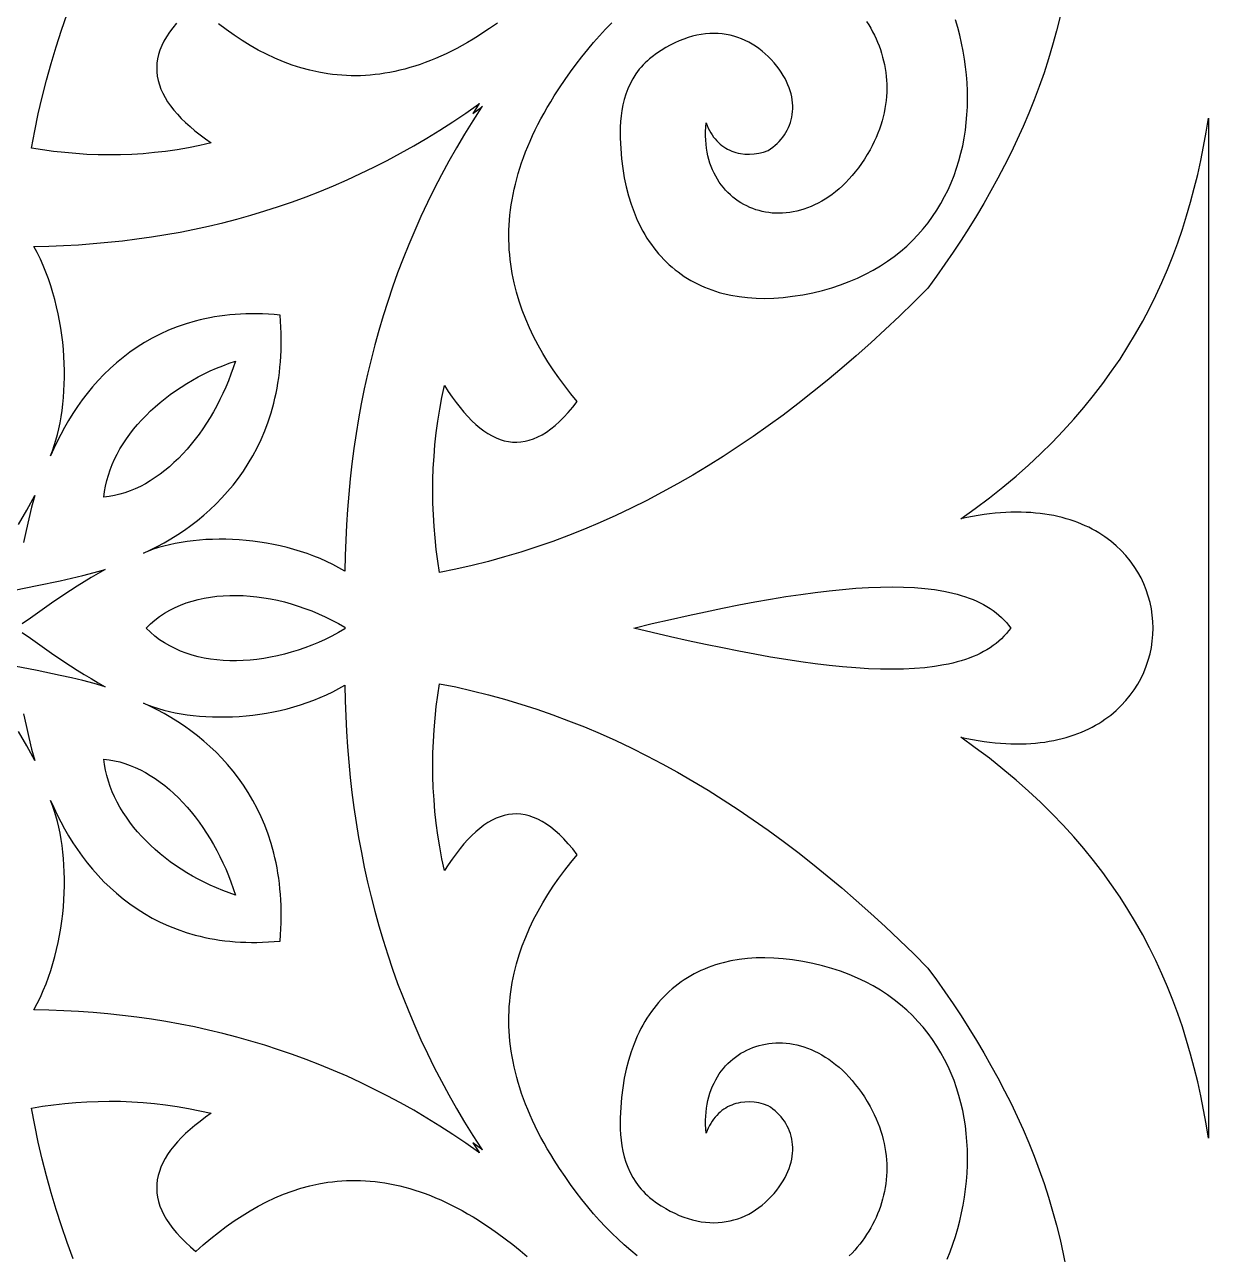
# Model space of a CAD drawing. Extents: x -375 to 375, y -1025 to 1025.
# Drawn here: x -197.2 to -125, y -584.4 to -509.4 of the extents above; entities that cross this region are included whole.
import ezdxf

# ---------------------------------------------------------------- set-up
doc = ezdxf.new("R2010")
doc.units = 0
doc.layers.add('LAYER_1', color=18, linetype='CONTINUOUS')

msp = doc.modelspace()

# ---------------------------------------------------------------- linework, layer by layer
at = {"layer": 'LAYER_1'}
for points in [[(-187.899, -509.338), (-188.13, -509.615), (-188.335, -509.89), (-188.515, -510.164), (-188.671, -510.437), (-188.803, -510.709), (-188.912, -510.979), (-188.996, -511.248), (-189.057, -511.516), (-189.095, -511.782), (-189.111, -512.047), (-189.103, -512.311), (-189.074, -512.574), (-189.022, -512.836), (-188.949, -513.096), (-188.854, -513.356), (-188.738, -513.614), (-188.601, -513.871), (-188.444, -514.128), (-188.266, -514.383), (-188.067, -514.637), (-187.849, -514.89), (-187.612, -515.142), (-187.354, -515.394), (-187.078, -515.644), (-186.783, -515.893), (-186.47, -516.142), (-186.138, -516.39), (-185.788, -516.636), (-186.484, -516.794), (-187.179, -516.932), (-187.873, -517.051), (-188.565, -517.15), (-189.255, -517.231), (-189.944, -517.293), (-190.631, -517.337), (-191.317, -517.363), (-192.001, -517.371), (-192.683, -517.362), (-193.364, -517.335), (-194.043, -517.291), (-194.721, -517.23), (-195.396, -517.153), (-196.071, -517.06), (-196.743, -516.951), (-196.549, -515.909), (-196.332, -514.873), (-196.094, -513.842), (-195.833, -512.816), (-195.551, -511.794), (-195.247, -510.778), (-194.922, -509.766), (-194.575, -508.76)], [(-134.045, -508.94), (-134.26, -509.81), (-134.494, -510.669), (-134.749, -511.519), (-135.022, -512.36), (-135.313, -513.193), (-135.623, -514.016), (-135.95, -514.831), (-136.294, -515.638), (-136.655, -516.437), (-137.031, -517.228), (-137.423, -518.012), (-137.831, -518.788), (-138.253, -519.557), (-138.689, -520.32), (-139.139, -521.075), (-139.603, -521.824), (-140.079, -522.567), (-140.567, -523.304), (-141.067, -524.036), (-141.579, -524.761), (-142.101, -525.482), (-142.966, -526.346), (-143.834, -527.191), (-144.707, -528.016), (-145.583, -528.821), (-146.464, -529.606), (-147.349, -530.37), (-148.238, -531.115), (-149.131, -531.839), (-150.028, -532.543), (-150.929, -533.226), (-151.835, -533.888), (-152.744, -534.529), (-153.659, -535.15), (-154.577, -535.75), (-155.5, -536.328), (-156.427, -536.885), (-157.358, -537.421), (-158.294, -537.935), (-159.235, -538.428), (-160.179, -538.899), (-161.129, -539.349), (-162.083, -539.776), (-163.041, -540.181), (-164.004, -540.565), (-164.972, -540.926), (-165.944, -541.264), (-166.921, -541.58), (-167.903, -541.874), (-168.889, -542.145), (-169.88, -542.393), (-170.877, -542.618), (-171.877, -542.821), (-171.982, -542.121), (-172.072, -541.419), (-172.146, -540.716), (-172.204, -540.012), (-172.246, -539.305), (-172.272, -538.597), (-172.281, -537.887), (-172.274, -537.175), (-172.249, -536.462), (-172.207, -535.747), (-172.147, -535.031), (-172.069, -534.312), (-171.974, -533.593), (-171.859, -532.871), (-171.727, -532.148), (-171.575, -531.423), (-171.338, -531.787), (-171.1, -532.133), (-170.861, -532.459), (-170.621, -532.766), (-170.381, -533.053), (-170.139, -533.32), (-169.897, -533.568), (-169.653, -533.795), (-169.409, -534.001), (-169.164, -534.186), (-168.917, -534.35), (-168.67, -534.493), (-168.422, -534.613), (-168.172, -534.712), (-167.922, -534.788), (-167.67, -534.842), (-167.418, -534.873), (-167.164, -534.88), (-166.909, -534.864), (-166.653, -534.825), (-166.396, -534.761), (-166.137, -534.673), (-165.878, -534.56), (-165.617, -534.423), (-165.355, -534.261), (-165.091, -534.073), (-164.826, -533.859), (-164.56, -533.62), (-164.293, -533.354), (-164.024, -533.062), (-163.754, -532.743), (-163.482, -532.397), (-163.868, -531.926), (-164.24, -531.449), (-164.597, -530.964), (-164.938, -530.473), (-165.264, -529.974), (-165.572, -529.469), (-165.862, -528.957), (-166.133, -528.438), (-166.384, -527.912), (-166.616, -527.378), (-166.825, -526.838), (-167.013, -526.29), (-167.178, -525.735), (-167.319, -525.173), (-167.436, -524.604), (-167.528, -524.027), (-167.563, -523.736), (-167.593, -523.443), (-167.615, -523.148), (-167.631, -522.852), (-167.64, -522.553), (-167.641, -522.253), (-167.636, -521.95), (-167.623, -521.646), (-167.603, -521.34), (-167.576, -521.033), (-167.541, -520.723), (-167.498, -520.411), (-167.447, -520.098), (-167.389, -519.782), (-167.323, -519.465), (-167.248, -519.145), (-167.166, -518.824), (-167.075, -518.501), (-166.976, -518.176), (-166.868, -517.849), (-166.752, -517.52), (-166.627, -517.189), (-166.493, -516.857), (-166.35, -516.522), (-166.199, -516.185), (-166.038, -515.847), (-165.868, -515.506), (-165.689, -515.163), (-165.5, -514.819), (-165.302, -514.472), (-165.094, -514.124), (-164.877, -513.773), (-164.552, -513.27), (-164.221, -512.778), (-163.884, -512.299), (-163.541, -511.833), (-163.192, -511.38), (-162.838, -510.94), (-162.478, -510.515), (-162.113, -510.103), (-161.743, -509.706), (-161.369, -509.324)], [(-168.339, -509.329), (-168.823, -509.667), (-169.16, -509.893), (-169.495, -510.109), (-169.828, -510.315), (-170.159, -510.512), (-170.488, -510.698), (-170.816, -510.875), (-171.141, -511.042), (-171.465, -511.2), (-171.787, -511.348), (-172.106, -511.488), (-172.425, -511.618), (-172.741, -511.739), (-173.055, -511.851), (-173.367, -511.954), (-173.678, -512.049), (-173.987, -512.135), (-174.294, -512.212), (-174.599, -512.281), (-174.902, -512.342), (-175.203, -512.394), (-175.503, -512.439), (-175.801, -512.475), (-176.096, -512.504), (-176.391, -512.525), (-176.683, -512.538), (-176.973, -512.544), (-177.262, -512.542), (-177.549, -512.533), (-177.834, -512.517), (-178.118, -512.493), (-178.399, -512.463), (-178.679, -512.425), (-179.233, -512.33), (-179.781, -512.209), (-180.321, -512.062), (-180.854, -511.89), (-181.38, -511.695), (-181.9, -511.477), (-182.413, -511.236), (-182.918, -510.974), (-183.417, -510.692), (-183.91, -510.39), (-184.395, -510.07), (-184.874, -509.731), (-185.347, -509.376)], [(-145.833, -509.242), (-145.706, -509.443), (-145.584, -509.649), (-145.47, -509.858), (-145.361, -510.069), (-145.26, -510.285), (-145.165, -510.503), (-145.078, -510.724), (-144.997, -510.947), (-144.924, -511.174), (-144.857, -511.402), (-144.799, -511.633), (-144.747, -511.867), (-144.704, -512.102), (-144.668, -512.34), (-144.64, -512.579), (-144.62, -512.82), (-144.609, -513.063), (-144.605, -513.307), (-144.61, -513.552), (-144.623, -513.799), (-144.645, -514.046), (-144.676, -514.295), (-144.716, -514.544), (-144.764, -514.795), (-144.822, -515.045), (-144.889, -515.297), (-144.965, -515.548), (-145.051, -515.8), (-145.146, -516.052), (-145.251, -516.304), (-145.366, -516.555), (-145.49, -516.807), (-145.625, -517.057), (-145.796, -517.35), (-145.972, -517.63), (-146.152, -517.898), (-146.336, -518.153), (-146.525, -518.397), (-146.717, -518.629), (-146.912, -518.848), (-147.111, -519.056), (-147.313, -519.253), (-147.517, -519.437), (-147.724, -519.611), (-147.934, -519.773), (-148.145, -519.924), (-148.357, -520.064), (-148.572, -520.193), (-148.787, -520.311), (-149.004, -520.418), (-149.221, -520.515), (-149.438, -520.601), (-149.656, -520.677), (-149.874, -520.742), (-150.091, -520.798), (-150.308, -520.843), (-150.524, -520.878), (-150.739, -520.904), (-150.953, -520.919), (-151.165, -520.925), (-151.375, -520.922), (-151.584, -520.909), (-151.79, -520.887), (-151.993, -520.856), (-152.194, -520.816), (-152.391, -520.766), (-152.585, -520.708), (-152.776, -520.642), (-152.963, -520.566), (-153.146, -520.482), (-153.324, -520.39), (-153.498, -520.289), (-153.667, -520.181), (-153.831, -520.064), (-153.989, -519.939), (-154.142, -519.807), (-154.289, -519.666), (-154.431, -519.518), (-154.565, -519.363), (-154.693, -519.2), (-154.815, -519.03), (-154.929, -518.853), (-155.036, -518.669), (-155.135, -518.478), (-155.227, -518.28), (-155.31, -518.075), (-155.385, -517.864), (-155.451, -517.646), (-155.509, -517.422), (-155.557, -517.191), (-155.597, -516.955), (-155.626, -516.712), (-155.646, -516.463), (-155.655, -516.209), (-155.654, -515.949), (-155.643, -515.683), (-155.621, -515.412), (-155.558, -515.575), (-155.49, -515.731), (-155.417, -515.879), (-155.338, -516.02), (-155.254, -516.153), (-155.165, -516.279), (-155.072, -516.397), (-154.974, -516.508), (-154.872, -516.612), (-154.766, -516.709), (-154.656, -516.798), (-154.543, -516.88), (-154.426, -516.955), (-154.306, -517.023), (-154.183, -517.085), (-154.057, -517.139), (-153.928, -517.186), (-153.798, -517.226), (-153.665, -517.26), (-153.53, -517.287), (-153.255, -517.32), (-152.975, -517.327), (-152.691, -517.307), (-152.405, -517.262), (-152.119, -517.192), (-151.834, -517.096), (-151.687, -516.997), (-151.546, -516.892), (-151.412, -516.781), (-151.285, -516.664), (-151.165, -516.542), (-151.052, -516.414), (-150.947, -516.282), (-150.85, -516.144), (-150.76, -516.002), (-150.679, -515.856), (-150.606, -515.705), (-150.541, -515.55), (-150.485, -515.392), (-150.438, -515.23), (-150.4, -515.065), (-150.371, -514.897), (-150.351, -514.725), (-150.341, -514.551), (-150.341, -514.375), (-150.351, -514.196), (-150.371, -514.016), (-150.401, -513.833), (-150.441, -513.649), (-150.493, -513.464), (-150.555, -513.277), (-150.628, -513.089), (-150.712, -512.901), (-150.808, -512.712), (-150.916, -512.523), (-151.035, -512.333), (-151.166, -512.144), (-151.309, -511.955), (-151.476, -511.751), (-151.649, -511.558), (-151.828, -511.374), (-152.014, -511.2), (-152.205, -511.037), (-152.402, -510.885), (-152.604, -510.743), (-152.812, -510.612), (-153.025, -510.493), (-153.243, -510.386), (-153.466, -510.29), (-153.693, -510.206), (-153.925, -510.134), (-154.161, -510.075), (-154.401, -510.028), (-154.645, -509.994), (-154.892, -509.974), (-155.143, -509.966), (-155.397, -509.973), (-155.655, -509.993), (-155.915, -510.027), (-156.178, -510.075), (-156.443, -510.137), (-156.711, -510.215), (-156.981, -510.307), (-157.253, -510.414), (-157.526, -510.536), (-157.801, -510.674), (-158.078, -510.828), (-158.356, -510.998), (-158.635, -511.184), (-158.914, -511.387), (-159.062, -511.504), (-159.202, -511.626), (-159.335, -511.752), (-159.462, -511.881), (-159.582, -512.014), (-159.696, -512.15), (-159.904, -512.432), (-160.089, -512.725), (-160.251, -513.028), (-160.39, -513.34), (-160.51, -513.66), (-160.609, -513.987), (-160.691, -514.319), (-160.755, -514.655), (-160.802, -514.993), (-160.835, -515.334), (-160.854, -515.674), (-160.86, -516.014), (-160.855, -516.351), (-160.827, -516.983), (-160.777, -517.597), (-160.704, -518.191), (-160.609, -518.766), (-160.492, -519.321), (-160.353, -519.857), (-160.194, -520.372), (-160.014, -520.867), (-159.813, -521.341), (-159.706, -521.57), (-159.593, -521.795), (-159.475, -522.013), (-159.353, -522.227), (-159.225, -522.435), (-159.093, -522.638), (-158.956, -522.835), (-158.814, -523.027), (-158.668, -523.213), (-158.517, -523.394), (-158.361, -523.57), (-158.201, -523.739), (-158.036, -523.904), (-157.867, -524.062), (-157.693, -524.215), (-157.515, -524.363), (-157.333, -524.504), (-157.146, -524.64), (-156.955, -524.77), (-156.76, -524.894), (-156.561, -525.013), (-156.357, -525.125), (-156.15, -525.232), (-155.938, -525.333), (-155.723, -525.428), (-155.503, -525.516), (-155.28, -525.599), (-155.052, -525.676), (-154.821, -525.747), (-154.586, -525.811), (-154.105, -525.922), (-153.609, -526.008), (-153.099, -526.069), (-152.574, -526.104), (-152.036, -526.114), (-151.485, -526.098), (-150.921, -526.056), (-150.344, -525.988), (-149.718, -525.888), (-149.113, -525.767), (-148.528, -525.626), (-147.963, -525.466), (-147.419, -525.287), (-146.894, -525.09), (-146.388, -524.875), (-145.903, -524.643), (-145.436, -524.395), (-144.989, -524.13), (-144.562, -523.85), (-144.153, -523.555), (-143.763, -523.246), (-143.392, -522.923), (-143.039, -522.587), (-142.705, -522.239), (-142.389, -521.878), (-142.091, -521.506), (-141.812, -521.122), (-141.55, -520.729), (-141.306, -520.325), (-141.08, -519.912), (-140.871, -519.49), (-140.68, -519.061), (-140.506, -518.623), (-140.349, -518.179), (-140.208, -517.727), (-140.085, -517.27), (-139.978, -516.808), (-139.888, -516.341), (-139.814, -515.869), (-139.757, -515.394), (-139.716, -514.915), (-139.69, -514.434), (-139.681, -513.951), (-139.687, -513.466), (-139.708, -512.981), (-139.745, -512.495), (-139.798, -512.009), (-139.865, -511.524), (-139.948, -511.04), (-140.045, -510.558), (-140.158, -510.079), (-140.284, -509.602), (-140.426, -509.129)], [(-197.537, -539.905), (-197.03, -539.029), (-196.783, -538.582), (-196.545, -538.131), (-196.735, -538.839), (-196.911, -539.552), (-197.075, -540.269), (-197.228, -540.99)], [(-197.785, -543.898), (-196.393, -543.624), (-195.003, -543.333), (-194.31, -543.176), (-193.619, -543.008), (-192.931, -542.827), (-192.245, -542.631), (-192.681, -542.874), (-193.113, -543.126), (-193.54, -543.385), (-193.959, -543.648), (-194.766, -544.175), (-195.52, -544.689), (-196.805, -545.596), (-197.304, -545.95)], [(-197.304, -546.474), (-196.805, -546.829), (-195.52, -547.735), (-194.766, -548.248), (-193.959, -548.773), (-193.54, -549.035), (-193.113, -549.292), (-192.681, -549.544), (-192.245, -549.786), (-192.931, -549.593), (-193.619, -549.414), (-194.31, -549.248), (-195.003, -549.092), (-196.393, -548.803), (-197.785, -548.532)], [(-159.825, -584.466), (-160.217, -584.147), (-160.605, -583.812), (-160.989, -583.461), (-161.369, -583.095), (-161.743, -582.713), (-162.113, -582.316), (-162.478, -581.905), (-162.838, -581.479), (-163.192, -581.039), (-163.541, -580.586), (-163.884, -580.12), (-164.221, -579.641), (-164.552, -579.15), (-164.877, -578.646), (-165.094, -578.295), (-165.302, -577.947), (-165.5, -577.6), (-165.689, -577.256), (-165.868, -576.913), (-166.038, -576.572), (-166.199, -576.234), (-166.35, -575.897), (-166.493, -575.562), (-166.627, -575.229), (-166.752, -574.899), (-166.868, -574.57), (-166.976, -574.243), (-167.075, -573.918), (-167.166, -573.594), (-167.248, -573.273), (-167.323, -572.954), (-167.389, -572.637), (-167.447, -572.321), (-167.498, -572.008), (-167.541, -571.696), (-167.576, -571.386), (-167.603, -571.078), (-167.623, -570.772), (-167.636, -570.468), (-167.641, -570.166), (-167.64, -569.865), (-167.631, -569.567), (-167.615, -569.27), (-167.593, -568.975), (-167.563, -568.682), (-167.528, -568.391), (-167.436, -567.815), (-167.319, -567.245), (-167.178, -566.683), (-167.013, -566.128), (-166.825, -565.581), (-166.616, -565.04), (-166.384, -564.507), (-166.133, -563.981), (-165.862, -563.461), (-165.572, -562.949), (-165.264, -562.444), (-164.938, -561.946), (-164.597, -561.454), (-164.24, -560.97), (-163.868, -560.492), (-163.482, -560.021), (-163.754, -559.675), (-164.024, -559.356), (-164.293, -559.064), (-164.56, -558.799), (-164.826, -558.559), (-165.091, -558.346), (-165.355, -558.158), (-165.617, -557.995), (-165.878, -557.858), (-166.137, -557.746), (-166.396, -557.658), (-166.653, -557.594), (-166.909, -557.554), (-167.164, -557.538), (-167.418, -557.546), (-167.67, -557.577), (-167.922, -557.63), (-168.172, -557.707), (-168.422, -557.805), (-168.67, -557.926), (-168.917, -558.068), (-169.164, -558.232), (-169.409, -558.418), (-169.653, -558.624), (-169.897, -558.851), (-170.139, -559.098), (-170.381, -559.366), (-170.621, -559.653), (-170.861, -559.96), (-171.1, -560.286), (-171.338, -560.632), (-171.575, -560.996), (-171.727, -560.271), (-171.859, -559.548), (-171.974, -558.826), (-172.069, -558.107), (-172.147, -557.388), (-172.207, -556.672), (-172.249, -555.957), (-172.274, -555.244), (-172.281, -554.532), (-172.272, -553.822), (-172.246, -553.114), (-172.204, -552.407), (-172.146, -551.702), (-172.072, -550.999), (-171.982, -550.298), (-171.877, -549.598), (-170.877, -549.8), (-169.88, -550.025), (-168.889, -550.274), (-167.903, -550.545), (-166.921, -550.838), (-165.944, -551.154), (-164.972, -551.493), (-164.004, -551.854), (-163.041, -552.237), (-162.083, -552.643), (-161.129, -553.07), (-160.179, -553.519), (-159.235, -553.99), (-158.294, -554.483), (-157.358, -554.998), (-156.427, -555.533), (-155.5, -556.091), (-154.577, -556.669), (-153.659, -557.269), (-152.744, -557.889), (-151.835, -558.531), (-150.929, -559.193), (-150.028, -559.876), (-149.131, -560.58), (-148.238, -561.304), (-147.349, -562.048), (-146.464, -562.813), (-145.583, -563.598), (-144.707, -564.403), (-143.834, -565.228), (-142.966, -566.073), (-142.101, -566.937), (-141.579, -567.658), (-141.067, -568.383), (-140.567, -569.115), (-140.079, -569.852), (-139.603, -570.595), (-139.139, -571.344), (-138.689, -572.099), (-138.253, -572.862), (-137.831, -573.631), (-137.423, -574.407), (-137.031, -575.191), (-136.655, -575.982), (-136.294, -576.781), (-135.95, -577.588), (-135.623, -578.403), (-135.313, -579.226), (-135.022, -580.059), (-134.749, -580.9), (-134.494, -581.75), (-134.26, -582.609), (-134.045, -583.478), (-133.85, -584.357), (-133.676, -585.246)], [(-197.228, -551.433), (-197.075, -552.153), (-196.911, -552.87), (-196.735, -553.582), (-196.545, -554.288), (-196.783, -553.838), (-197.03, -553.392), (-197.537, -552.517)], [(-140.935, -584.683), (-140.751, -584.223), (-140.581, -583.759), (-140.426, -583.29), (-140.284, -582.817), (-140.158, -582.34), (-140.045, -581.861), (-139.948, -581.379), (-139.865, -580.895), (-139.798, -580.41), (-139.745, -579.924), (-139.708, -579.438), (-139.687, -578.952), (-139.681, -578.468), (-139.69, -577.985), (-139.716, -577.504), (-139.757, -577.025), (-139.814, -576.55), (-139.888, -576.078), (-139.978, -575.611), (-140.085, -575.148), (-140.208, -574.691), (-140.349, -574.24), (-140.506, -573.796), (-140.68, -573.358), (-140.871, -572.928), (-141.08, -572.507), (-141.306, -572.094), (-141.55, -571.69), (-141.812, -571.297), (-142.091, -570.913), (-142.389, -570.541), (-142.705, -570.18), (-143.039, -569.831), (-143.392, -569.495), (-143.763, -569.172), (-144.153, -568.863), (-144.562, -568.568), (-144.989, -568.289), (-145.436, -568.024), (-145.903, -567.776), (-146.388, -567.544), (-146.894, -567.329), (-147.419, -567.132), (-147.963, -566.953), (-148.528, -566.792), (-149.113, -566.652), (-149.718, -566.531), (-150.344, -566.43), (-150.921, -566.362), (-151.485, -566.32), (-152.036, -566.304), (-152.574, -566.314), (-153.099, -566.35), (-153.609, -566.411), (-154.105, -566.497), (-154.586, -566.607), (-154.821, -566.672), (-155.052, -566.743), (-155.28, -566.819), (-155.503, -566.902), (-155.723, -566.991), (-155.938, -567.086), (-156.15, -567.187), (-156.357, -567.293), (-156.561, -567.406), (-156.76, -567.524), (-156.955, -567.649), (-157.146, -567.779), (-157.333, -567.914), (-157.515, -568.056), (-157.693, -568.203), (-157.867, -568.356), (-158.036, -568.515), (-158.201, -568.679), (-158.361, -568.849), (-158.517, -569.024), (-158.668, -569.205), (-158.814, -569.392), (-158.956, -569.584), (-159.093, -569.781), (-159.225, -569.984), (-159.353, -570.192), (-159.475, -570.405), (-159.593, -570.624), (-159.706, -570.848), (-159.813, -571.077), (-160.014, -571.551), (-160.194, -572.046), (-160.353, -572.562), (-160.492, -573.097), (-160.609, -573.652), (-160.704, -574.227), (-160.777, -574.821), (-160.827, -575.435), (-160.855, -576.067), (-160.86, -576.405), (-160.854, -576.744), (-160.835, -577.085), (-160.802, -577.425), (-160.755, -577.764), (-160.691, -578.1), (-160.609, -578.432), (-160.51, -578.758), (-160.39, -579.078), (-160.251, -579.391), (-160.089, -579.694), (-159.904, -579.987), (-159.696, -580.269), (-159.582, -580.405), (-159.462, -580.537), (-159.335, -580.667), (-159.202, -580.792), (-159.062, -580.914), (-158.914, -581.032), (-158.635, -581.234), (-158.356, -581.42), (-158.078, -581.59), (-157.801, -581.744), (-157.526, -581.882), (-157.253, -582.005), (-156.981, -582.112), (-156.711, -582.204), (-156.443, -582.281), (-156.178, -582.344), (-155.915, -582.392), (-155.655, -582.426), (-155.397, -582.446), (-155.143, -582.452), (-154.892, -582.445), (-154.645, -582.424), (-154.401, -582.39), (-154.161, -582.344), (-153.925, -582.284), (-153.693, -582.213), (-153.466, -582.129), (-153.243, -582.033), (-153.025, -581.925), (-152.812, -581.806), (-152.604, -581.675), (-152.402, -581.534), (-152.205, -581.381), (-152.014, -581.218), (-151.828, -581.045), (-151.649, -580.861), (-151.476, -580.667), (-151.309, -580.463), (-151.166, -580.275), (-151.035, -580.085), (-150.916, -579.896), (-150.808, -579.707), (-150.712, -579.518), (-150.628, -579.329), (-150.555, -579.142), (-150.493, -578.955), (-150.441, -578.77), (-150.401, -578.586), (-150.371, -578.403), (-150.351, -578.222), (-150.341, -578.044), (-150.341, -577.867), (-150.351, -577.693), (-150.371, -577.522), (-150.4, -577.354), (-150.438, -577.188), (-150.485, -577.026), (-150.541, -576.868), (-150.606, -576.713), (-150.679, -576.563), (-150.76, -576.416), (-150.85, -576.274), (-150.947, -576.137), (-151.052, -576.004), (-151.165, -575.877), (-151.285, -575.754), (-151.412, -575.638), (-151.546, -575.526), (-151.687, -575.421), (-151.834, -575.322), (-152.119, -575.227), (-152.405, -575.156), (-152.691, -575.111), (-152.975, -575.092), (-153.255, -575.098), (-153.53, -575.132), (-153.665, -575.159), (-153.798, -575.192), (-153.928, -575.233), (-154.057, -575.28), (-154.183, -575.334), (-154.306, -575.395), (-154.426, -575.463), (-154.543, -575.538), (-154.656, -575.62), (-154.766, -575.71), (-154.872, -575.806), (-154.974, -575.91), (-155.072, -576.021), (-155.165, -576.14), (-155.254, -576.265), (-155.338, -576.398), (-155.417, -576.539), (-155.49, -576.687), (-155.558, -576.843), (-155.621, -577.006), (-155.643, -576.735), (-155.654, -576.469), (-155.655, -576.209), (-155.646, -575.955), (-155.626, -575.707), (-155.597, -575.464), (-155.557, -575.227), (-155.509, -574.997), (-155.451, -574.773), (-155.385, -574.555), (-155.31, -574.344), (-155.227, -574.139), (-155.135, -573.941), (-155.036, -573.75), (-154.929, -573.566), (-154.815, -573.389), (-154.693, -573.219), (-154.565, -573.056), (-154.431, -572.9), (-154.289, -572.753), (-154.142, -572.612), (-153.989, -572.48), (-153.831, -572.355), (-153.667, -572.238), (-153.498, -572.13), (-153.324, -572.029), (-153.146, -571.937), (-152.963, -571.853), (-152.776, -571.777), (-152.585, -571.711), (-152.391, -571.653), (-152.194, -571.603), (-151.993, -571.563), (-151.79, -571.532), (-151.584, -571.51), (-151.375, -571.497), (-151.165, -571.494), (-150.953, -571.5), (-150.739, -571.515), (-150.524, -571.541), (-150.308, -571.576), (-150.091, -571.621), (-149.874, -571.677), (-149.656, -571.742), (-149.438, -571.818), (-149.221, -571.904), (-149.004, -572.001), (-148.787, -572.108), (-148.572, -572.226), (-148.357, -572.355), (-148.145, -572.495), (-147.934, -572.646), (-147.724, -572.808), (-147.517, -572.982), (-147.313, -573.166), (-147.111, -573.363), (-146.912, -573.571), (-146.717, -573.791), (-146.525, -574.022), (-146.336, -574.266), (-146.152, -574.521), (-145.972, -574.789), (-145.796, -575.069), (-145.625, -575.362), (-145.49, -575.613), (-145.366, -575.864), (-145.251, -576.115), (-145.146, -576.367), (-145.051, -576.619), (-144.965, -576.871), (-144.889, -577.122), (-144.822, -577.374), (-144.764, -577.624), (-144.716, -577.875), (-144.676, -578.124), (-144.645, -578.373), (-144.623, -578.62), (-144.61, -578.867), (-144.605, -579.112), (-144.609, -579.356), (-144.62, -579.599), (-144.64, -579.84), (-144.668, -580.079), (-144.704, -580.317), (-144.747, -580.552), (-144.799, -580.785), (-144.857, -581.017), (-144.924, -581.245), (-144.997, -581.472), (-145.078, -581.695), (-145.165, -581.916), (-145.26, -582.134), (-145.361, -582.349), (-145.47, -582.561), (-145.584, -582.77), (-145.706, -582.975), (-145.833, -583.177), (-145.967, -583.375), (-146.107, -583.57), (-146.252, -583.761), (-146.404, -583.947), (-146.562, -584.13), (-146.725, -584.308), (-146.893, -584.482)], [(-194.206, -584.661), (-194.575, -583.659), (-194.922, -582.653), (-195.247, -581.641), (-195.551, -580.625), (-195.833, -579.603), (-196.094, -578.577), (-196.332, -577.546), (-196.549, -576.51), (-196.743, -575.469), (-196.071, -575.359), (-195.396, -575.266), (-194.721, -575.188), (-194.043, -575.128), (-193.364, -575.084), (-192.683, -575.057), (-192.001, -575.047), (-191.317, -575.055), (-190.631, -575.081), (-189.944, -575.125), (-189.255, -575.187), (-188.565, -575.268), (-187.873, -575.368), (-187.179, -575.487), (-186.484, -575.625), (-185.788, -575.783), (-186.138, -576.03), (-186.47, -576.277), (-186.783, -576.526), (-187.078, -576.775), (-187.354, -577.025), (-187.612, -577.277), (-187.849, -577.529), (-188.067, -577.782), (-188.266, -578.036), (-188.444, -578.291), (-188.601, -578.548), (-188.738, -578.805), (-188.854, -579.063), (-188.949, -579.323), (-189.022, -579.583), (-189.074, -579.845), (-189.103, -580.108), (-189.111, -580.371), (-189.095, -580.637), (-189.057, -580.903), (-188.996, -581.171), (-188.912, -581.44), (-188.803, -581.71), (-188.671, -581.981), (-188.515, -582.254), (-188.335, -582.528), (-188.13, -582.804), (-187.899, -583.08), (-187.644, -583.359), (-187.363, -583.638), (-187.057, -583.92), (-186.724, -584.202), (-186.271, -583.801), (-185.812, -583.414), (-185.347, -583.043), (-184.874, -582.687), (-184.395, -582.349), (-183.91, -582.028), (-183.417, -581.727), (-182.918, -581.444), (-182.413, -581.183), (-181.9, -580.942), (-181.38, -580.724), (-180.854, -580.528), (-180.321, -580.357), (-179.781, -580.21), (-179.233, -580.088), (-178.679, -579.993), (-178.399, -579.956), (-178.118, -579.925), (-177.834, -579.902), (-177.549, -579.886), (-177.262, -579.877), (-176.973, -579.875), (-176.683, -579.88), (-176.391, -579.894), (-176.096, -579.915), (-175.801, -579.943), (-175.503, -579.98), (-175.203, -580.024), (-174.902, -580.077), (-174.599, -580.137), (-174.294, -580.206), (-173.987, -580.284), (-173.678, -580.37), (-173.367, -580.464), (-173.055, -580.568), (-172.741, -580.68), (-172.425, -580.801), (-172.106, -580.931), (-171.787, -581.07), (-171.465, -581.218), (-171.141, -581.376), (-170.816, -581.543), (-170.488, -581.72), (-170.159, -581.907), (-169.828, -582.103), (-169.495, -582.309), (-169.16, -582.525), (-168.823, -582.752), (-168.339, -583.089), (-167.866, -583.434), (-167.406, -583.784), (-166.958, -584.141), (-166.522, -584.504)]]:
    msp.add_lwpolyline(points, dxfattribs=at)
for points in [[(-169.464, -514.254), (-169.439, -514.236), (-169.48, -514.279), (-169.849, -514.841), (-169.309, -514.457), (-169.267, -514.415), (-169.285, -514.439), (-169.26, -514.421), (-169.302, -514.465), (-169.83, -515.281), (-170.338, -516.102), (-170.828, -516.927), (-171.3, -517.757), (-171.753, -518.591), (-172.187, -519.43), (-172.604, -520.273), (-173.003, -521.121), (-173.385, -521.974), (-173.748, -522.83), (-174.095, -523.691), (-174.424, -524.557), (-174.736, -525.427), (-175.031, -526.301), (-175.309, -527.179), (-175.571, -528.062), (-175.817, -528.948), (-176.046, -529.839), (-176.259, -530.735), (-176.456, -531.634), (-176.637, -532.537), (-176.803, -533.445), (-176.954, -534.356), (-177.089, -535.272), (-177.209, -536.191), (-177.314, -537.115), (-177.404, -538.042), (-177.479, -538.974), (-177.54, -539.909), (-177.587, -540.848), (-177.62, -541.791), (-177.638, -542.737), (-178.003, -542.529), (-178.377, -542.333), (-178.758, -542.149), (-179.146, -541.978), (-179.54, -541.819), (-179.94, -541.672), (-180.344, -541.536), (-180.753, -541.413), (-181.165, -541.301), (-181.58, -541.201), (-181.996, -541.112), (-182.414, -541.034), (-182.832, -540.968), (-183.25, -540.912), (-183.667, -540.868), (-184.083, -540.834), (-184.496, -540.81), (-184.905, -540.797), (-185.311, -540.795), (-185.713, -540.802), (-186.109, -540.82), (-186.499, -540.848), (-186.882, -540.885), (-187.258, -540.932), (-187.626, -540.988), (-187.985, -541.054), (-188.334, -541.129), (-188.673, -541.214), (-189.001, -541.307), (-189.317, -541.409), (-189.621, -541.52), (-189.911, -541.639), (-189.492, -541.442), (-189.074, -541.231), (-188.657, -541.005), (-188.243, -540.764), (-187.832, -540.508), (-187.426, -540.236), (-187.025, -539.949), (-186.631, -539.647), (-186.244, -539.328), (-185.865, -538.993), (-185.495, -538.642), (-185.136, -538.275), (-184.788, -537.891), (-184.452, -537.489), (-184.129, -537.071), (-183.82, -536.635), (-183.527, -536.182), (-183.249, -535.711), (-182.988, -535.222), (-182.746, -534.715), (-182.522, -534.189), (-182.319, -533.645), (-182.136, -533.082), (-181.975, -532.5), (-181.903, -532.202), (-181.837, -531.899), (-181.777, -531.591), (-181.722, -531.279), (-181.675, -530.961), (-181.633, -530.638), (-181.598, -530.311), (-181.569, -529.978), (-181.547, -529.641), (-181.532, -529.298), (-181.524, -528.95), (-181.522, -528.598), (-181.528, -528.24), (-181.542, -527.877), (-181.562, -527.509), (-181.59, -527.135), (-181.95, -527.103), (-182.304, -527.079), (-182.654, -527.063), (-182.999, -527.054), (-183.338, -527.053), (-183.673, -527.06), (-184.003, -527.073), (-184.328, -527.094), (-184.649, -527.121), (-184.964, -527.156), (-185.275, -527.197), (-185.581, -527.245), (-185.882, -527.299), (-186.179, -527.36), (-186.471, -527.427), (-186.758, -527.5), (-187.319, -527.663), (-187.862, -527.85), (-188.386, -528.059), (-188.893, -528.288), (-189.382, -528.538), (-189.854, -528.806), (-190.308, -529.092), (-190.745, -529.395), (-191.165, -529.714), (-191.569, -530.047), (-191.956, -530.395), (-192.327, -530.755), (-192.682, -531.127), (-193.021, -531.509), (-193.344, -531.901), (-193.651, -532.303), (-193.944, -532.711), (-194.221, -533.127), (-194.484, -533.548), (-194.731, -533.974), (-194.965, -534.403), (-195.184, -534.835), (-195.388, -535.269), (-195.579, -535.703), (-195.462, -535.402), (-195.353, -535.087), (-195.253, -534.759), (-195.161, -534.419), (-195.077, -534.068), (-195.003, -533.705), (-194.937, -533.333), (-194.88, -532.951), (-194.833, -532.561), (-194.795, -532.163), (-194.766, -531.758), (-194.747, -531.347), (-194.738, -530.93), (-194.739, -530.508), (-194.749, -530.082), (-194.77, -529.653), (-194.801, -529.222), (-194.842, -528.788), (-194.894, -528.354), (-194.957, -527.919), (-195.031, -527.484), (-195.115, -527.051), (-195.211, -526.619), (-195.318, -526.191), (-195.436, -525.765), (-195.566, -525.344), (-195.707, -524.927), (-195.861, -524.516), (-196.026, -524.112), (-196.203, -523.715), (-196.393, -523.325), (-196.595, -522.944), (-195.687, -522.924), (-194.783, -522.889), (-193.883, -522.839), (-192.986, -522.775), (-192.093, -522.695), (-191.204, -522.6), (-190.319, -522.49), (-189.437, -522.365), (-188.56, -522.224), (-187.686, -522.067), (-186.816, -521.894), (-185.95, -521.705), (-185.087, -521.499), (-184.229, -521.277), (-183.375, -521.039), (-182.525, -520.783), (-181.679, -520.511), (-180.837, -520.221), (-179.999, -519.914), (-179.165, -519.59), (-178.335, -519.248), (-177.509, -518.888), (-176.688, -518.51), (-175.871, -518.114), (-175.058, -517.699), (-174.249, -517.266), (-173.445, -516.815), (-172.645, -516.344), (-171.849, -515.855), (-171.058, -515.346), (-170.271, -514.819), (-169.489, -514.271), (-169.448, -514.228)], [(-125, -577.297), (-125.139, -576.431), (-125.294, -575.571), (-125.465, -574.715), (-125.654, -573.865), (-125.86, -573.02), (-126.084, -572.181), (-126.326, -571.348), (-126.588, -570.521), (-126.87, -569.7), (-127.172, -568.885), (-127.495, -568.077), (-127.839, -567.275), (-128.206, -566.48), (-128.595, -565.692), (-129.007, -564.911), (-129.443, -564.137), (-129.903, -563.371), (-130.388, -562.612), (-130.899, -561.86), (-131.435, -561.117), (-131.998, -560.381), (-132.588, -559.654), (-133.205, -558.935), (-133.851, -558.224), (-134.526, -557.523), (-135.229, -556.829), (-135.963, -556.145), (-136.727, -555.47), (-137.522, -554.804), (-138.349, -554.147), (-139.208, -553.5), (-140.099, -552.863), (-139.735, -552.941), (-139.378, -553.01), (-139.026, -553.071), (-138.679, -553.123), (-138.339, -553.168), (-138.004, -553.204), (-137.675, -553.233), (-137.351, -553.253), (-137.034, -553.266), (-136.722, -553.272), (-136.415, -553.27), (-136.115, -553.261), (-135.82, -553.245), (-135.531, -553.222), (-135.247, -553.192), (-134.97, -553.155), (-134.698, -553.112), (-134.432, -553.062), (-134.171, -553.006), (-133.917, -552.944), (-133.668, -552.876), (-133.424, -552.803), (-133.187, -552.723), (-132.955, -552.638), (-132.729, -552.547), (-132.508, -552.451), (-132.294, -552.35), (-132.085, -552.244), (-131.882, -552.133), (-131.684, -552.017), (-131.492, -551.896), (-131.306, -551.771), (-130.951, -551.508), (-130.619, -551.229), (-130.31, -550.934), (-130.024, -550.626), (-129.761, -550.304), (-129.52, -549.97), (-129.303, -549.625), (-129.108, -549.27), (-128.937, -548.907), (-128.788, -548.536), (-128.662, -548.158), (-128.559, -547.775), (-128.479, -547.388), (-128.421, -546.997), (-128.387, -546.604), (-128.376, -546.21), (-128.376, -546.21), (-128.376, -546.208), (-128.387, -545.815), (-128.421, -545.422), (-128.479, -545.031), (-128.559, -544.643), (-128.662, -544.26), (-128.788, -543.883), (-128.937, -543.512), (-129.108, -543.148), (-129.303, -542.794), (-129.52, -542.449), (-129.761, -542.115), (-130.024, -541.793), (-130.31, -541.484), (-130.619, -541.19), (-130.951, -540.91), (-131.306, -540.647), (-131.492, -540.522), (-131.684, -540.402), (-131.882, -540.286), (-132.085, -540.175), (-132.294, -540.068), (-132.508, -539.967), (-132.729, -539.871), (-132.955, -539.781), (-133.187, -539.696), (-133.424, -539.616), (-133.668, -539.542), (-133.917, -539.474), (-134.171, -539.412), (-134.432, -539.356), (-134.698, -539.307), (-134.97, -539.263), (-135.247, -539.227), (-135.531, -539.197), (-135.82, -539.174), (-136.115, -539.158), (-136.415, -539.148), (-136.722, -539.147), (-137.034, -539.152), (-137.351, -539.165), (-137.675, -539.186), (-138.004, -539.214), (-138.339, -539.251), (-138.679, -539.295), (-139.026, -539.347), (-139.378, -539.408), (-139.735, -539.478), (-140.099, -539.556), (-139.208, -538.918), (-138.349, -538.271), (-137.522, -537.615), (-136.727, -536.949), (-135.963, -536.274), (-135.229, -535.589), (-134.526, -534.896), (-133.851, -534.194), (-133.205, -533.484), (-132.588, -532.765), (-131.998, -532.038), (-131.435, -531.302), (-130.899, -530.559), (-130.388, -529.808), (-129.903, -529.049), (-129.443, -528.283), (-129.007, -527.509), (-128.595, -526.728), (-128.206, -525.94), (-127.84, -525.145), (-127.495, -524.344), (-127.172, -523.535), (-126.87, -522.721), (-126.588, -521.9), (-126.326, -521.072), (-126.084, -520.239), (-125.86, -519.4), (-125.654, -518.556), (-125.465, -517.706), (-125.294, -516.85), (-125.139, -515.989), (-125, -515.124)], [(-184.444, -530.34), (-184.586, -530.741), (-184.738, -531.136), (-184.9, -531.526), (-185.072, -531.909), (-185.254, -532.286), (-185.444, -532.656), (-185.644, -533.019), (-185.852, -533.373), (-186.068, -533.719), (-186.292, -534.056), (-186.524, -534.384), (-186.764, -534.702), (-187.01, -535.009), (-187.263, -535.306), (-187.523, -535.591), (-187.789, -535.865), (-188.061, -536.126), (-188.339, -536.374), (-188.622, -536.61), (-188.91, -536.831), (-189.203, -537.039), (-189.5, -537.232), (-189.801, -537.409), (-190.107, -537.572), (-190.416, -537.718), (-190.728, -537.847), (-191.044, -537.96), (-191.362, -538.055), (-191.683, -538.133), (-192.006, -538.192), (-192.33, -538.232), (-192.289, -537.894), (-192.23, -537.558), (-192.153, -537.224), (-192.059, -536.894), (-191.948, -536.566), (-191.822, -536.242), (-191.679, -535.921), (-191.521, -535.604), (-191.349, -535.291), (-191.162, -534.983), (-190.961, -534.679), (-190.746, -534.381), (-190.519, -534.088), (-190.278, -533.801), (-190.026, -533.519), (-189.762, -533.244), (-189.487, -532.975), (-189.201, -532.714), (-188.904, -532.459), (-188.598, -532.212), (-188.282, -531.973), (-187.957, -531.741), (-187.624, -531.518), (-187.282, -531.304), (-186.933, -531.098), (-186.577, -530.902), (-186.214, -530.715), (-185.844, -530.538), (-185.469, -530.372), (-185.088, -530.215), (-184.703, -530.07), (-184.313, -529.935)], [(-183.836, -544.227), (-183.423, -544.255), (-183.008, -544.298), (-182.59, -544.357), (-182.17, -544.43), (-181.75, -544.517), (-181.329, -544.619), (-180.909, -544.735), (-180.49, -544.866), (-180.072, -545.01), (-179.657, -545.168), (-179.245, -545.339), (-178.837, -545.524), (-178.434, -545.723), (-178.035, -545.934), (-177.643, -546.158), (-177.643, -546.263), (-178.035, -546.487), (-178.434, -546.699), (-178.837, -546.897), (-179.245, -547.082), (-179.657, -547.253), (-180.072, -547.411), (-180.49, -547.555), (-180.909, -547.686), (-181.329, -547.802), (-181.75, -547.904), (-182.17, -547.991), (-182.59, -548.064), (-183.008, -548.122), (-183.423, -548.166), (-183.836, -548.194), (-184.245, -548.207), (-184.65, -548.205), (-185.05, -548.187), (-185.444, -548.153), (-185.833, -548.104), (-186.214, -548.038), (-186.587, -547.956), (-186.952, -547.858), (-187.309, -547.744), (-187.655, -547.612), (-187.992, -547.464), (-188.317, -547.299), (-188.631, -547.117), (-188.932, -546.917), (-189.22, -546.7), (-189.495, -546.465), (-189.756, -546.212), (-189.495, -545.959), (-189.22, -545.724), (-188.932, -545.506), (-188.631, -545.306), (-188.317, -545.123), (-187.992, -544.958), (-187.655, -544.81), (-187.309, -544.678), (-186.952, -544.563), (-186.587, -544.465), (-186.214, -544.383), (-185.833, -544.318), (-185.444, -544.268), (-185.05, -544.234), (-184.65, -544.216), (-184.245, -544.214)], [(-143.584, -543.708), (-142.924, -543.739), (-142.294, -543.791), (-141.692, -543.865), (-141.119, -543.96), (-140.844, -544.016), (-140.576, -544.078), (-140.315, -544.145), (-140.062, -544.218), (-139.816, -544.297), (-139.578, -544.381), (-139.347, -544.472), (-139.124, -544.568), (-138.909, -544.67), (-138.701, -544.779), (-138.501, -544.893), (-138.309, -545.014), (-138.124, -545.141), (-137.947, -545.274), (-137.778, -545.413), (-137.617, -545.559), (-137.463, -545.712), (-137.318, -545.87), (-137.18, -546.036), (-137.051, -546.208), (-137.05, -546.208), (-137.051, -546.208), (-137.05, -546.21), (-137.051, -546.21), (-137.05, -546.211), (-137.051, -546.211), (-137.18, -546.383), (-137.318, -546.549), (-137.463, -546.707), (-137.617, -546.86), (-137.778, -547.005), (-137.947, -547.145), (-138.124, -547.278), (-138.309, -547.405), (-138.501, -547.526), (-138.701, -547.64), (-138.909, -547.749), (-139.124, -547.851), (-139.347, -547.947), (-139.578, -548.038), (-139.816, -548.122), (-140.062, -548.201), (-140.315, -548.274), (-140.576, -548.341), (-140.844, -548.403), (-141.119, -548.459), (-141.692, -548.554), (-142.294, -548.628), (-142.924, -548.68), (-143.584, -548.711), (-144.271, -548.722), (-144.987, -548.713), (-145.73, -548.684), (-146.501, -548.637), (-147.299, -548.57), (-148.124, -548.486), (-148.975, -548.383), (-149.853, -548.264), (-150.757, -548.127), (-151.687, -547.974), (-152.643, -547.805), (-153.624, -547.621), (-154.629, -547.421), (-155.66, -547.207), (-156.715, -546.978), (-157.795, -546.736), (-158.898, -546.48), (-160.026, -546.211), (-160.027, -546.211), (-160.026, -546.21), (-160.026, -546.21), (-160.024, -546.21), (-160.026, -546.208), (-160.026, -546.208), (-160.027, -546.208), (-160.026, -546.208), (-158.898, -545.939), (-157.795, -545.683), (-156.715, -545.441), (-155.66, -545.212), (-154.629, -544.998), (-153.624, -544.798), (-152.643, -544.614), (-151.687, -544.445), (-150.757, -544.292), (-149.853, -544.155), (-148.975, -544.035), (-148.124, -543.933), (-147.299, -543.849), (-146.501, -543.782), (-145.73, -543.734), (-144.987, -543.706), (-144.271, -543.697)], [(-177.619, -550.634), (-177.587, -551.577), (-177.54, -552.516), (-177.479, -553.451), (-177.403, -554.382), (-177.313, -555.309), (-177.208, -556.232), (-177.088, -557.152), (-176.953, -558.067), (-176.802, -558.978), (-176.636, -559.885), (-176.455, -560.789), (-176.258, -561.688), (-176.045, -562.583), (-175.815, -563.473), (-175.57, -564.36), (-175.308, -565.242), (-175.03, -566.121), (-174.735, -566.994), (-174.423, -567.864), (-174.094, -568.729), (-173.747, -569.59), (-173.384, -570.447), (-173.002, -571.299), (-172.604, -572.146), (-172.187, -572.99), (-171.752, -573.828), (-171.299, -574.663), (-170.828, -575.492), (-170.338, -576.317), (-169.83, -577.138), (-169.302, -577.954), (-169.26, -577.997), (-169.285, -577.978), (-169.267, -578.004), (-169.309, -577.962), (-169.849, -577.577), (-169.48, -578.139), (-169.439, -578.183), (-169.464, -578.164), (-169.448, -578.191), (-169.489, -578.147), (-170.271, -577.6), (-171.058, -577.072), (-171.849, -576.563), (-172.645, -576.074), (-173.445, -575.604), (-174.249, -575.152), (-175.058, -574.719), (-175.871, -574.305), (-176.688, -573.909), (-177.509, -573.531), (-178.335, -573.171), (-179.164, -572.829), (-179.998, -572.505), (-180.836, -572.198), (-181.678, -571.908), (-182.524, -571.636), (-183.374, -571.38), (-184.228, -571.142), (-185.086, -570.92), (-185.948, -570.714), (-186.814, -570.525), (-187.684, -570.352), (-188.558, -570.196), (-189.436, -570.054), (-190.317, -569.929), (-191.202, -569.819), (-192.091, -569.724), (-192.984, -569.645), (-193.881, -569.581), (-194.781, -569.531), (-195.685, -569.496), (-196.592, -569.476), (-196.39, -569.095), (-196.201, -568.706), (-196.024, -568.309), (-195.859, -567.904), (-195.706, -567.494), (-195.565, -567.078), (-195.435, -566.657), (-195.317, -566.231), (-195.21, -565.803), (-195.115, -565.371), (-195.03, -564.938), (-194.957, -564.504), (-194.894, -564.069), (-194.842, -563.634), (-194.801, -563.201), (-194.77, -562.769), (-194.749, -562.34), (-194.739, -561.914), (-194.738, -561.493), (-194.747, -561.076), (-194.766, -560.664), (-194.795, -560.259), (-194.833, -559.861), (-194.881, -559.471), (-194.937, -559.089), (-195.003, -558.717), (-195.078, -558.354), (-195.161, -558.002), (-195.253, -557.662), (-195.353, -557.334), (-195.462, -557.019), (-195.579, -556.718), (-195.388, -557.152), (-195.184, -557.586), (-194.965, -558.018), (-194.731, -558.448), (-194.484, -558.874), (-194.221, -559.295), (-193.944, -559.711), (-193.651, -560.12), (-193.344, -560.521), (-193.021, -560.913), (-192.682, -561.296), (-192.327, -561.667), (-191.956, -562.028), (-191.569, -562.375), (-191.165, -562.708), (-190.745, -563.027), (-190.308, -563.33), (-189.854, -563.616), (-189.382, -563.884), (-188.893, -564.133), (-188.386, -564.363), (-187.862, -564.571), (-187.319, -564.758), (-186.758, -564.921), (-186.471, -564.994), (-186.179, -565.061), (-185.882, -565.122), (-185.581, -565.176), (-185.275, -565.223), (-184.964, -565.265), (-184.649, -565.299), (-184.328, -565.326), (-184.003, -565.347), (-183.673, -565.36), (-183.338, -565.366), (-182.999, -565.365), (-182.654, -565.356), (-182.304, -565.34), (-181.95, -565.316), (-181.59, -565.284), (-181.562, -564.911), (-181.542, -564.542), (-181.528, -564.18), (-181.522, -563.822), (-181.524, -563.469), (-181.532, -563.121), (-181.547, -562.779), (-181.569, -562.441), (-181.598, -562.109), (-181.633, -561.781), (-181.675, -561.459), (-181.722, -561.141), (-181.777, -560.829), (-181.837, -560.521), (-181.903, -560.218), (-181.975, -559.92), (-182.136, -559.338), (-182.319, -558.775), (-182.522, -558.231), (-182.746, -557.706), (-182.988, -557.198), (-183.249, -556.71), (-183.527, -556.239), (-183.82, -555.786), (-184.129, -555.35), (-184.452, -554.932), (-184.788, -554.531), (-185.136, -554.147), (-185.495, -553.779), (-185.865, -553.429), (-186.244, -553.094), (-186.631, -552.776), (-187.025, -552.473), (-187.426, -552.186), (-187.832, -551.915), (-188.243, -551.659), (-188.657, -551.418), (-189.074, -551.192), (-189.492, -550.981), (-189.911, -550.784), (-189.621, -550.904), (-189.317, -551.014), (-189.001, -551.117), (-188.673, -551.21), (-188.334, -551.294), (-187.985, -551.37), (-187.626, -551.436), (-187.258, -551.492), (-186.882, -551.539), (-186.499, -551.577), (-186.109, -551.604), (-185.713, -551.622), (-185.311, -551.629), (-184.905, -551.627), (-184.496, -551.614), (-184.083, -551.591), (-183.667, -551.557), (-183.25, -551.512), (-182.832, -551.457), (-182.414, -551.39), (-181.996, -551.313), (-181.58, -551.224), (-181.165, -551.124), (-180.753, -551.012), (-180.344, -550.889), (-179.94, -550.753), (-179.54, -550.606), (-179.146, -550.447), (-178.757, -550.276), (-178.376, -550.092), (-178.003, -549.896), (-177.638, -549.688)], [(-192.006, -554.236), (-191.683, -554.294), (-191.362, -554.371), (-191.044, -554.466), (-190.728, -554.578), (-190.416, -554.707), (-190.107, -554.853), (-189.801, -555.015), (-189.5, -555.192), (-189.203, -555.385), (-188.91, -555.592), (-188.622, -555.813), (-188.339, -556.048), (-188.061, -556.297), (-187.789, -556.558), (-187.523, -556.831), (-187.263, -557.116), (-187.01, -557.412), (-186.764, -557.719), (-186.524, -558.037), (-186.292, -558.364), (-186.068, -558.701), (-185.852, -559.047), (-185.644, -559.401), (-185.444, -559.764), (-185.254, -560.134), (-185.072, -560.511), (-184.9, -560.894), (-184.738, -561.284), (-184.586, -561.679), (-184.444, -562.079), (-184.313, -562.485), (-184.703, -562.35), (-185.088, -562.205), (-185.469, -562.049), (-185.844, -561.883), (-186.214, -561.706), (-186.577, -561.52), (-186.933, -561.324), (-187.282, -561.118), (-187.624, -560.904), (-187.957, -560.681), (-188.282, -560.45), (-188.598, -560.211), (-188.904, -559.964), (-189.201, -559.71), (-189.487, -559.448), (-189.762, -559.18), (-190.026, -558.905), (-190.278, -558.623), (-190.519, -558.336), (-190.746, -558.043), (-190.961, -557.745), (-191.162, -557.442), (-191.349, -557.134), (-191.521, -556.821), (-191.679, -556.505), (-191.822, -556.184), (-191.948, -555.86), (-192.059, -555.533), (-192.153, -555.202), (-192.23, -554.869), (-192.289, -554.534), (-192.33, -554.196)]]:
    msp.add_lwpolyline(points, close=True, dxfattribs=at)

doc.saveas('drawing.dxf')
